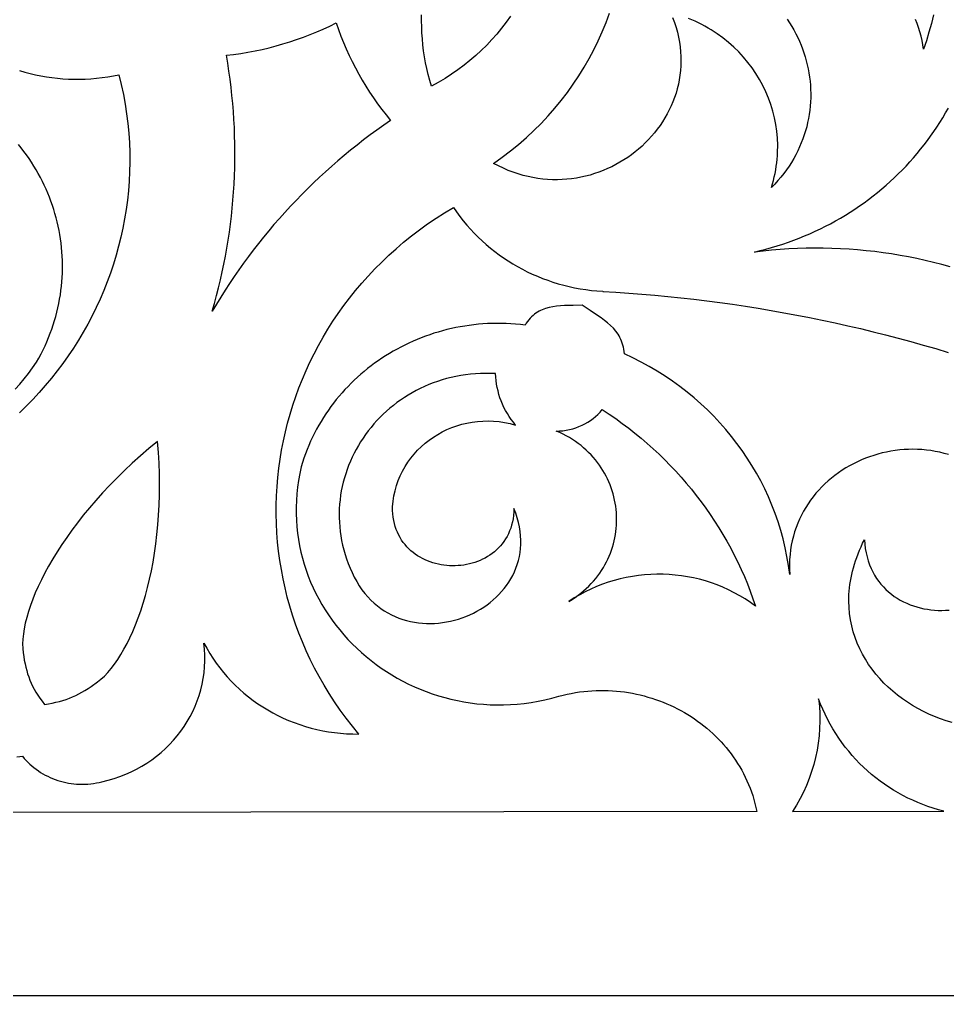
# Model space of a CAD drawing. Extents: x -118 to 118, y -118 to 119.
# Drawn here: x -43.9 to 18.2, y -117.8 to -52.6 of the extents above; entities that cross this region are included whole.
import ezdxf

# ---------------------------------------------------------------- set-up
doc = ezdxf.new("R2010")
doc.units = 0
doc.header["$MEASUREMENT"] = 0
doc.layers.get('0').update_dxf_attribs({"linetype": 'CONTINUOUS'})
doc.layers.add('LAYER_1', color=18, linetype='CONTINUOUS')

msp = doc.modelspace()

# ---------------------------------------------------------------- linework, layer by layer
msp.add_lwpolyline([(118.197, 49.317), (48.97, 118.544), (-48.931, 118.544), (-118.158, 49.317), (-118.158, -48.584), (-48.931, -117.811), (48.97, -117.811), (118.197, -48.584)], close=True)
at = {"layer": 'LAYER_1'}
for points in [[(-0.193, -52.426), (-0.07, -52.756), (0.037, -53.086), (0.129, -53.415), (0.205, -53.742), (0.266, -54.068), (0.313, -54.392), (0.345, -54.714), (0.363, -55.034), (0.368, -55.351), (0.359, -55.666), (0.336, -55.978), (0.301, -56.286), (0.253, -56.591), (0.192, -56.892), (0.119, -57.19), (0.035, -57.483), (-0.061, -57.772), (-0.169, -58.056), (-0.287, -58.336), (-0.417, -58.61), (-0.556, -58.879), (-0.706, -59.142), (-0.866, -59.4), (-1.035, -59.651), (-1.214, -59.896), (-1.402, -60.135), (-1.599, -60.367), (-1.804, -60.592), (-2.017, -60.809), (-2.238, -61.019), (-2.467, -61.222), (-2.703, -61.416), (-2.947, -61.602), (-3.197, -61.78), (-3.454, -61.949), (-3.717, -62.109), (-3.986, -62.26), (-4.261, -62.401), (-4.541, -62.533), (-4.826, -62.655), (-5.116, -62.767), (-5.411, -62.868), (-5.71, -62.959), (-6.013, -63.039), (-6.32, -63.108), (-6.63, -63.165), (-6.943, -63.211), (-7.259, -63.246), (-7.578, -63.268), (-7.9, -63.278), (-8.223, -63.275), (-8.548, -63.26), (-8.875, -63.231), (-9.202, -63.19), (-9.531, -63.135), (-9.861, -63.066), (-10.19, -62.983), (-10.52, -62.886), (-10.85, -62.775), (-11.179, -62.649), (-11.508, -62.508), (-11.835, -62.352), (-12.161, -62.181), (-11.588, -61.774), (-11.032, -61.351), (-10.493, -60.911), (-9.972, -60.457), (-9.469, -59.988), (-8.983, -59.504), (-8.516, -59.006), (-8.067, -58.496), (-7.637, -57.972), (-7.226, -57.436), (-6.834, -56.887), (-6.461, -56.328), (-6.108, -55.758), (-5.775, -55.177), (-5.462, -54.587), (-5.169, -53.987), (-4.897, -53.378), (-4.646, -52.761), (-4.416, -52.136)], [(-11.035, -52.344), (-11.325, -52.75), (-11.629, -53.146), (-11.947, -53.532), (-12.279, -53.908), (-12.625, -54.274), (-12.984, -54.628), (-13.357, -54.972), (-13.743, -55.303), (-14.141, -55.623), (-14.552, -55.93), (-14.976, -56.225), (-15.411, -56.506), (-15.859, -56.774), (-16.318, -57.027), (-16.432, -56.635), (-16.535, -56.241), (-16.628, -55.845), (-16.709, -55.448), (-16.78, -55.05), (-16.84, -54.652), (-16.889, -54.252), (-16.927, -53.852), (-16.955, -53.451), (-16.972, -53.051), (-16.979, -52.651), (-16.975, -52.25)], [(7.466, -52.545), (7.623, -52.78), (7.772, -53.019), (7.913, -53.262), (8.046, -53.509), (8.171, -53.759), (8.288, -54.013), (8.397, -54.269), (8.497, -54.529), (8.59, -54.791), (8.673, -55.056), (8.749, -55.323), (8.816, -55.593), (8.875, -55.864), (8.925, -56.136), (8.966, -56.41), (8.999, -56.686), (9.023, -56.962), (9.038, -57.239), (9.045, -57.516), (9.042, -57.794), (9.031, -58.072), (9.011, -58.35), (8.981, -58.628), (8.943, -58.905), (8.896, -59.182), (8.839, -59.457), (8.773, -59.731), (8.697, -60.004), (8.613, -60.276), (8.519, -60.546), (8.415, -60.813), (8.302, -61.079), (8.179, -61.342), (8.047, -61.602), (7.905, -61.86), (7.753, -62.114), (7.592, -62.365), (7.421, -62.613), (7.239, -62.857), (7.048, -63.097), (6.847, -63.333), (6.636, -63.564), (6.414, -63.791), (6.485, -63.556), (6.55, -63.32), (6.608, -63.083), (6.659, -62.847), (6.703, -62.611), (6.741, -62.374), (6.773, -62.138), (6.798, -61.903), (6.817, -61.667), (6.829, -61.432), (6.835, -60.964), (6.817, -60.499), (6.774, -60.037), (6.708, -59.581), (6.619, -59.129), (6.507, -58.684), (6.372, -58.245), (6.216, -57.814), (6.038, -57.391), (5.839, -56.978), (5.62, -56.574), (5.38, -56.182), (5.121, -55.8), (4.842, -55.431), (4.545, -55.075), (4.229, -54.733), (3.895, -54.405), (3.544, -54.092), (3.176, -53.796), (2.791, -53.516), (2.39, -53.254), (2.183, -53.13), (1.973, -53.011), (1.759, -52.896), (1.541, -52.786), (1.319, -52.681), (1.094, -52.581), (0.865, -52.487)], [(17.255, -52.254), (17.109, -52.833), (16.949, -53.41), (16.776, -53.983), (16.589, -54.554), (16.542, -54.253), (16.486, -53.957), (16.419, -53.666), (16.342, -53.38), (16.257, -53.099), (16.162, -52.824), (16.058, -52.555)], [(-43.875, -55.971), (-43.519, -56.075), (-43.161, -56.169), (-42.799, -56.253), (-42.435, -56.327), (-42.069, -56.39), (-41.701, -56.444), (-41.331, -56.487), (-40.96, -56.519), (-40.587, -56.541), (-40.214, -56.553), (-39.839, -56.553), (-39.464, -56.544), (-39.088, -56.523), (-38.713, -56.492), (-38.338, -56.45), (-37.963, -56.397), (-37.588, -56.333), (-37.215, -56.259), (-37.057, -56.913), (-36.919, -57.566), (-36.801, -58.219), (-36.702, -58.871), (-36.622, -59.521), (-36.561, -60.169), (-36.519, -60.816), (-36.496, -61.461), (-36.491, -62.103), (-36.504, -62.742), (-36.535, -63.378), (-36.584, -64.011), (-36.65, -64.641), (-36.733, -65.266), (-36.834, -65.888), (-36.952, -66.505), (-37.086, -67.117), (-37.237, -67.725), (-37.405, -68.327), (-37.588, -68.924), (-37.787, -69.515), (-38.002, -70.099), (-38.233, -70.678), (-38.479, -71.25), (-38.74, -71.815), (-39.016, -72.373), (-39.307, -72.923), (-39.612, -73.466), (-39.932, -74.001), (-40.265, -74.527), (-40.613, -75.045), (-40.974, -75.554), (-41.349, -76.054), (-41.737, -76.545), (-42.139, -77.026), (-42.553, -77.497), (-42.98, -77.958), (-43.419, -78.408), (-43.871, -78.848)], [(18.372, -69.089), (17.819, -68.938), (17.264, -68.797), (16.707, -68.665), (16.147, -68.544), (15.585, -68.432), (15.021, -68.33), (14.456, -68.237), (13.889, -68.154), (13.32, -68.082), (12.75, -68.019), (12.179, -67.966), (11.607, -67.922), (11.033, -67.889), (10.459, -67.866), (9.885, -67.852), (9.309, -67.849), (8.734, -67.855), (8.158, -67.872), (7.582, -67.898), (7.006, -67.935), (6.43, -67.982), (5.855, -68.039), (5.28, -68.106), (5.667, -68.014), (6.05, -67.915), (6.43, -67.809), (6.807, -67.697), (7.18, -67.577), (7.55, -67.451), (7.916, -67.319), (8.278, -67.179), (8.636, -67.034), (8.991, -66.881), (9.342, -66.723), (9.688, -66.558), (10.031, -66.388), (10.369, -66.211), (10.703, -66.028), (11.033, -65.839), (11.359, -65.645), (11.68, -65.445), (11.996, -65.239), (12.308, -65.027), (12.616, -64.81), (12.918, -64.588), (13.216, -64.36), (13.509, -64.127), (13.797, -63.889), (14.081, -63.646), (14.359, -63.398), (14.632, -63.144), (14.899, -62.886), (15.162, -62.624), (15.419, -62.356), (15.671, -62.084), (15.917, -61.807), (16.158, -61.526), (16.393, -61.241), (16.623, -60.951), (16.847, -60.657), (17.064, -60.359), (17.276, -60.057), (17.483, -59.751), (17.683, -59.441), (17.877, -59.127), (18.064, -58.81), (18.246, -58.489)], [(-44.151, -77.285), (-43.845, -76.946), (-43.549, -76.595), (-43.262, -76.231), (-42.986, -75.854), (-42.72, -75.464), (-42.568, -75.195), (-42.423, -74.924), (-42.286, -74.651), (-42.155, -74.376), (-42.032, -74.1), (-41.916, -73.822), (-41.806, -73.542), (-41.704, -73.261), (-41.609, -72.979), (-41.52, -72.696), (-41.439, -72.411), (-41.364, -72.126), (-41.296, -71.84), (-41.235, -71.552), (-41.181, -71.265), (-41.134, -70.976), (-41.093, -70.688), (-41.059, -70.399), (-41.032, -70.109), (-41.012, -69.82), (-40.998, -69.531), (-40.991, -69.241), (-40.99, -68.952), (-40.996, -68.664), (-41.009, -68.375), (-41.028, -68.088), (-41.054, -67.8), (-41.086, -67.514), (-41.125, -67.229), (-41.171, -66.944), (-41.222, -66.66), (-41.28, -66.378), (-41.345, -66.097), (-41.416, -65.817), (-41.493, -65.539), (-41.577, -65.263), (-41.666, -64.988), (-41.763, -64.715), (-41.865, -64.444), (-41.974, -64.175), (-42.089, -63.908), (-42.21, -63.643), (-42.337, -63.381), (-42.47, -63.121), (-42.61, -62.864), (-42.755, -62.609), (-42.907, -62.357), (-43.064, -62.109), (-43.228, -61.863), (-43.398, -61.62), (-43.573, -61.38), (-43.755, -61.144), (-43.942, -60.911)], [(-44.042, -101.854), (-43.855, -101.84), (-43.669, -101.82), (-43.552, -101.958), (-43.43, -102.093), (-43.304, -102.222), (-43.172, -102.346), (-43.037, -102.466), (-42.897, -102.58), (-42.753, -102.69), (-42.606, -102.794), (-42.454, -102.893), (-42.3, -102.986), (-42.141, -103.074), (-41.98, -103.157), (-41.816, -103.234), (-41.649, -103.305), (-41.479, -103.37), (-41.307, -103.43), (-41.132, -103.483), (-40.955, -103.531), (-40.777, -103.572), (-40.596, -103.608), (-40.414, -103.637), (-40.23, -103.659), (-40.045, -103.675), (-39.859, -103.685), (-39.672, -103.688), (-39.484, -103.685), (-39.296, -103.674), (-39.107, -103.657), (-38.918, -103.633), (-38.728, -103.601), (-38.539, -103.563), (-38.35, -103.517), (-37.94, -103.42), (-37.539, -103.304), (-37.148, -103.172), (-36.766, -103.024), (-36.394, -102.859), (-36.033, -102.679), (-35.683, -102.484), (-35.344, -102.275), (-35.016, -102.052), (-34.701, -101.815), (-34.397, -101.566), (-34.107, -101.304), (-33.829, -101.03), (-33.565, -100.745), (-33.315, -100.45), (-33.079, -100.143), (-32.857, -99.827), (-32.651, -99.502), (-32.459, -99.167), (-32.284, -98.825), (-32.124, -98.474), (-31.981, -98.117), (-31.854, -97.752), (-31.745, -97.381), (-31.653, -97.004), (-31.579, -96.622), (-31.524, -96.236), (-31.487, -95.845), (-31.469, -95.45), (-31.47, -95.052), (-31.491, -94.651), (-31.532, -94.247), (-31.344, -94.597), (-31.144, -94.938), (-30.932, -95.271), (-30.709, -95.594), (-30.475, -95.909), (-30.231, -96.215), (-29.976, -96.511), (-29.711, -96.798), (-29.436, -97.075), (-29.152, -97.342), (-28.859, -97.599), (-28.558, -97.845), (-28.247, -98.082), (-27.929, -98.307), (-27.603, -98.522), (-27.269, -98.725), (-26.929, -98.918), (-26.581, -99.099), (-26.227, -99.268), (-25.867, -99.426), (-25.5, -99.571), (-25.129, -99.705), (-24.751, -99.826), (-24.369, -99.934), (-23.983, -100.03), (-23.592, -100.113), (-23.197, -100.183), (-22.798, -100.24), (-22.396, -100.283), (-21.991, -100.312), (-21.584, -100.328), (-21.174, -100.33), (-21.606, -99.803), (-22.021, -99.268), (-22.418, -98.727), (-22.796, -98.178), (-23.157, -97.623), (-23.5, -97.061), (-23.825, -96.494), (-24.132, -95.92), (-24.422, -95.342), (-24.694, -94.759), (-24.948, -94.171), (-25.185, -93.579), (-25.404, -92.982), (-25.606, -92.383), (-25.791, -91.78), (-25.958, -91.174), (-26.109, -90.565), (-26.242, -89.954), (-26.357, -89.341), (-26.456, -88.727), (-26.538, -88.111), (-26.603, -87.494), (-26.651, -86.877), (-26.683, -86.259), (-26.697, -85.641), (-26.695, -85.024), (-26.676, -84.407), (-26.641, -83.792), (-26.589, -83.178), (-26.521, -82.565), (-26.436, -81.955), (-26.335, -81.346), (-26.218, -80.741), (-26.085, -80.139), (-25.935, -79.54), (-25.77, -78.944), (-25.588, -78.353), (-25.39, -77.766), (-25.177, -77.184), (-24.947, -76.606), (-24.702, -76.035), (-24.441, -75.468), (-24.165, -74.908), (-23.873, -74.354), (-23.565, -73.807), (-23.242, -73.267), (-22.903, -72.734), (-22.549, -72.209), (-22.18, -71.692), (-21.795, -71.183), (-21.396, -70.683), (-20.981, -70.192), (-20.551, -69.71), (-20.106, -69.238), (-19.646, -68.776), (-19.171, -68.324), (-18.682, -67.883), (-18.177, -67.453), (-17.658, -67.034), (-17.125, -66.627), (-16.576, -66.232), (-16.013, -65.849), (-15.436, -65.479), (-14.844, -65.122), (-14.634, -65.427), (-14.415, -65.726), (-14.188, -66.017), (-13.953, -66.301), (-13.709, -66.577), (-13.458, -66.845), (-13.199, -67.106), (-12.932, -67.359), (-12.659, -67.603), (-12.378, -67.84), (-12.091, -68.068), (-11.797, -68.288), (-11.497, -68.499), (-11.19, -68.702), (-10.878, -68.895), (-10.56, -69.08), (-10.237, -69.256), (-9.908, -69.423), (-9.574, -69.581), (-9.235, -69.729), (-8.892, -69.868), (-8.544, -69.997), (-8.192, -70.116), (-7.836, -70.226), (-7.476, -70.325), (-7.112, -70.415), (-6.746, -70.494), (-6.376, -70.563), (-6.003, -70.622), (-5.627, -70.67), (-5.249, -70.707), (-4.868, -70.734), (-4.857, -70.738), (-3.985, -70.789), (-3.114, -70.849), (-2.244, -70.916), (-1.374, -70.991), (-0.506, -71.074), (0.361, -71.164), (1.227, -71.262), (2.092, -71.368), (2.956, -71.481), (3.819, -71.602), (4.68, -71.731), (5.54, -71.867), (6.399, -72.011), (7.256, -72.162), (8.111, -72.321), (8.965, -72.488), (9.817, -72.662), (10.668, -72.843), (11.517, -73.033), (12.364, -73.229), (13.209, -73.434), (14.052, -73.645), (14.894, -73.865), (15.733, -74.091), (16.57, -74.326), (17.405, -74.567), (18.238, -74.816)], [(18.254, -81.649), (17.961, -81.566), (17.667, -81.494), (17.371, -81.434), (17.074, -81.385), (16.776, -81.347), (16.478, -81.319), (16.18, -81.303), (15.882, -81.297), (15.585, -81.302), (15.288, -81.317), (14.992, -81.342), (14.698, -81.377), (14.406, -81.422), (14.115, -81.478), (13.827, -81.543), (13.542, -81.617), (13.26, -81.701), (12.98, -81.795), (12.705, -81.898), (12.433, -82.01), (12.166, -82.13), (11.903, -82.26), (11.644, -82.399), (11.391, -82.546), (11.144, -82.701), (10.902, -82.865), (10.666, -83.038), (10.437, -83.218), (10.214, -83.406), (9.998, -83.602), (9.789, -83.806), (9.589, -84.018), (9.395, -84.237), (9.211, -84.464), (9.034, -84.697), (8.867, -84.938), (8.709, -85.186), (8.56, -85.441), (8.421, -85.702), (8.291, -85.97), (8.173, -86.245), (8.065, -86.526), (7.968, -86.813), (7.882, -87.106), (7.808, -87.405), (7.746, -87.711), (7.696, -88.021), (7.658, -88.338), (7.634, -88.66), (7.622, -88.987), (7.624, -89.32), (7.64, -89.658), (7.558, -89.058), (7.456, -88.464), (7.335, -87.875), (7.195, -87.292), (7.035, -86.716), (6.857, -86.147), (6.661, -85.584), (6.447, -85.03), (6.214, -84.483), (5.965, -83.944), (5.697, -83.414), (5.413, -82.893), (5.113, -82.381), (4.795, -81.879), (4.462, -81.387), (4.113, -80.905), (3.748, -80.434), (3.367, -79.974), (2.972, -79.526), (2.562, -79.09), (2.137, -78.666), (1.698, -78.255), (1.245, -77.856), (0.778, -77.471), (0.298, -77.1), (-0.195, -76.743), (-0.701, -76.4), (-1.22, -76.072), (-1.751, -75.76), (-2.294, -75.462), (-2.849, -75.181), (-3.415, -74.916), (-3.431, -74.76), (-3.454, -74.61), (-3.482, -74.466), (-3.517, -74.328), (-3.557, -74.195), (-3.603, -74.068), (-3.655, -73.946), (-3.712, -73.829), (-3.774, -73.716), (-3.841, -73.607), (-3.989, -73.4), (-4.155, -73.206), (-4.338, -73.023), (-4.536, -72.848), (-4.748, -72.679), (-4.973, -72.514), (-5.208, -72.35), (-5.707, -72.016), (-6.235, -71.66), (-6.852, -71.672), (-7.426, -71.688), (-7.698, -71.704), (-7.96, -71.729), (-8.212, -71.764), (-8.454, -71.813), (-8.686, -71.878), (-8.909, -71.962), (-9.017, -72.011), (-9.123, -72.066), (-9.226, -72.127), (-9.328, -72.195), (-9.427, -72.268), (-9.523, -72.349), (-9.618, -72.437), (-9.71, -72.532), (-9.801, -72.635), (-9.889, -72.746), (-9.975, -72.865), (-10.059, -72.994), (-10.375, -72.957), (-10.69, -72.927), (-11.005, -72.905), (-11.319, -72.889), (-11.632, -72.881), (-11.944, -72.879), (-12.255, -72.884), (-12.564, -72.896), (-12.873, -72.915), (-13.18, -72.94), (-13.485, -72.972), (-13.789, -73.01), (-14.091, -73.054), (-14.392, -73.105), (-14.69, -73.163), (-14.987, -73.226), (-15.281, -73.296), (-15.573, -73.372), (-15.863, -73.454), (-16.151, -73.542), (-16.436, -73.636), (-16.719, -73.736), (-16.999, -73.842), (-17.276, -73.954), (-17.551, -74.071), (-17.823, -74.194), (-18.091, -74.323), (-18.357, -74.457), (-18.619, -74.596), (-18.878, -74.741), (-19.133, -74.891), (-19.385, -75.047), (-19.634, -75.208), (-19.878, -75.374), (-20.119, -75.545), (-20.356, -75.721), (-20.589, -75.903), (-20.818, -76.089), (-21.043, -76.28), (-21.264, -76.476), (-21.48, -76.676), (-21.692, -76.881), (-21.899, -77.091), (-22.102, -77.306), (-22.299, -77.525), (-22.492, -77.748), (-22.68, -77.976), (-22.863, -78.208), (-23.041, -78.445), (-23.214, -78.685), (-23.381, -78.93), (-23.543, -79.179), (-23.7, -79.432), (-23.851, -79.689), (-23.996, -79.95), (-24.135, -80.214), (-24.269, -80.483), (-24.396, -80.755), (-24.518, -81.031), (-24.633, -81.31), (-24.742, -81.593), (-24.845, -81.88), (-24.941, -82.17), (-25.031, -82.463), (-25.128, -82.919), (-25.209, -83.374), (-25.273, -83.826), (-25.32, -84.276), (-25.351, -84.722), (-25.366, -85.166), (-25.366, -85.607), (-25.35, -86.044), (-25.319, -86.477), (-25.272, -86.906), (-25.211, -87.331), (-25.136, -87.752), (-25.047, -88.168), (-24.943, -88.579), (-24.826, -88.985), (-24.696, -89.386), (-24.552, -89.781), (-24.396, -90.171), (-24.227, -90.554), (-24.046, -90.931), (-23.852, -91.302), (-23.647, -91.666), (-23.43, -92.022), (-23.202, -92.372), (-22.963, -92.714), (-22.713, -93.049), (-22.452, -93.376), (-22.182, -93.694), (-21.901, -94.005), (-21.611, -94.306), (-21.311, -94.599), (-21.001, -94.883), (-20.683, -95.158), (-20.357, -95.423), (-20.021, -95.678), (-19.678, -95.923), (-19.326, -96.158), (-18.967, -96.383), (-18.601, -96.597), (-18.227, -96.8), (-17.847, -96.992), (-17.46, -97.173), (-17.066, -97.342), (-16.667, -97.499), (-16.261, -97.644), (-15.85, -97.777), (-15.434, -97.898), (-15.013, -98.005), (-14.587, -98.1), (-14.156, -98.181), (-13.721, -98.249), (-13.282, -98.304), (-12.839, -98.344), (-12.393, -98.37), (-11.944, -98.382), (-11.491, -98.38), (-11.036, -98.362), (-10.578, -98.33), (-10.118, -98.282), (-9.657, -98.218), (-9.193, -98.139), (-8.728, -98.044), (-8.262, -97.932), (-7.795, -97.805), (-7.52, -97.733), (-7.244, -97.669), (-6.968, -97.612), (-6.692, -97.563), (-6.416, -97.521), (-6.139, -97.487), (-5.864, -97.459), (-5.588, -97.438), (-5.313, -97.425), (-5.039, -97.418), (-4.765, -97.419), (-4.492, -97.426), (-4.22, -97.44), (-3.95, -97.46), (-3.68, -97.488), (-3.412, -97.521), (-3.145, -97.562), (-2.88, -97.608), (-2.617, -97.661), (-2.355, -97.72), (-2.096, -97.786), (-1.838, -97.857), (-1.583, -97.935), (-1.33, -98.019), (-1.08, -98.108), (-0.832, -98.204), (-0.587, -98.305), (-0.345, -98.412), (-0.105, -98.524), (0.131, -98.642), (0.364, -98.766), (0.593, -98.895), (0.82, -99.03), (1.042, -99.17), (1.261, -99.315), (1.476, -99.465), (1.687, -99.621), (1.894, -99.781), (2.097, -99.947), (2.296, -100.117), (2.49, -100.292), (2.679, -100.472), (2.864, -100.657), (3.044, -100.846), (3.219, -101.04), (3.389, -101.239), (3.553, -101.441), (3.713, -101.649), (3.867, -101.86), (4.015, -102.076), (4.158, -102.296), (4.295, -102.52), (4.426, -102.748), (4.55, -102.98), (4.669, -103.216), (4.781, -103.456), (4.887, -103.699), (4.987, -103.946), (5.079, -104.197), (5.165, -104.452), (5.244, -104.709), (5.316, -104.971), (5.381, -105.235), (5.438, -105.503), (-45.328, -105.585)], [(18.509, -99.554), (18.111, -99.439), (17.718, -99.309), (17.331, -99.163), (16.951, -99.002), (16.577, -98.826), (16.212, -98.635), (15.855, -98.43), (15.507, -98.212), (15.17, -97.979), (14.843, -97.734), (14.528, -97.476), (14.224, -97.205), (13.934, -96.922), (13.656, -96.627), (13.394, -96.32), (13.146, -96.003), (12.913, -95.674), (12.697, -95.335), (12.499, -94.986), (12.317, -94.627), (12.155, -94.258), (12.011, -93.88), (11.887, -93.493), (11.784, -93.098), (11.702, -92.695), (11.642, -92.284), (11.605, -91.865), (11.591, -91.439), (11.601, -91.006), (11.616, -90.788), (11.636, -90.567), (11.663, -90.345), (11.697, -90.122), (11.737, -89.897), (11.784, -89.671), (11.837, -89.443), (11.897, -89.214), (11.964, -88.984), (12.038, -88.752), (12.119, -88.519), (12.208, -88.285), (12.303, -88.05), (12.406, -87.814), (12.517, -87.577), (12.635, -87.339), (12.657, -87.644), (12.694, -87.938), (12.745, -88.222), (12.809, -88.496), (12.886, -88.76), (12.975, -89.013), (13.076, -89.256), (13.188, -89.489), (13.311, -89.711), (13.444, -89.924), (13.588, -90.126), (13.74, -90.318), (13.902, -90.5), (14.072, -90.672), (14.251, -90.833), (14.437, -90.985), (14.63, -91.126), (14.829, -91.258), (15.035, -91.38), (15.246, -91.491), (15.463, -91.593), (15.684, -91.685), (15.91, -91.767), (16.139, -91.838), (16.372, -91.901), (16.607, -91.953), (16.845, -91.995), (17.084, -92.028), (17.325, -92.051), (17.567, -92.064), (17.81, -92.067), (18.052, -92.061), (18.294, -92.045)]]:
    msp.add_lwpolyline(points, dxfattribs=at)
for points in [[(-22.683, -52.787), (-22.531, -53.229), (-22.369, -53.668), (-22.197, -54.102), (-22.014, -54.533), (-21.821, -54.959), (-21.618, -55.38), (-21.405, -55.797), (-21.182, -56.208), (-20.95, -56.615), (-20.707, -57.017), (-20.455, -57.413), (-20.194, -57.804), (-19.923, -58.189), (-19.643, -58.568), (-19.353, -58.941), (-19.054, -59.308), (-19.512, -59.626), (-19.964, -59.949), (-20.412, -60.278), (-20.854, -60.613), (-21.292, -60.953), (-21.724, -61.299), (-22.151, -61.65), (-22.572, -62.007), (-22.989, -62.369), (-23.4, -62.737), (-23.805, -63.11), (-24.206, -63.488), (-24.6, -63.872), (-24.989, -64.26), (-25.373, -64.654), (-25.75, -65.052), (-26.122, -65.456), (-26.488, -65.864), (-26.849, -66.277), (-27.203, -66.695), (-27.551, -67.118), (-27.894, -67.545), (-28.23, -67.977), (-28.561, -68.413), (-28.885, -68.854), (-29.202, -69.3), (-29.514, -69.75), (-29.819, -70.204), (-30.118, -70.662), (-30.411, -71.125), (-30.697, -71.591), (-30.976, -72.062), (-30.826, -71.54), (-30.685, -71.017), (-30.551, -70.492), (-30.425, -69.965), (-30.306, -69.437), (-30.196, -68.908), (-30.093, -68.378), (-29.998, -67.846), (-29.911, -67.313), (-29.831, -66.779), (-29.76, -66.245), (-29.696, -65.709), (-29.64, -65.173), (-29.591, -64.636), (-29.55, -64.099), (-29.517, -63.561), (-29.492, -63.022), (-29.474, -62.484), (-29.464, -61.945), (-29.461, -61.406), (-29.467, -60.866), (-29.48, -60.327), (-29.5, -59.788), (-29.528, -59.249), (-29.564, -58.711), (-29.607, -58.172), (-29.658, -57.635), (-29.717, -57.097), (-29.783, -56.56), (-29.857, -56.024), (-29.938, -55.489), (-30.027, -54.955), (-29.547, -54.896), (-29.068, -54.828), (-28.592, -54.748), (-28.118, -54.659), (-27.647, -54.558), (-27.178, -54.448), (-26.712, -54.327), (-26.25, -54.196), (-25.79, -54.055), (-25.334, -53.904), (-24.882, -53.743), (-24.434, -53.572), (-23.99, -53.39), (-23.55, -53.199), (-23.114, -52.998)], [(-18.918, -85.138), (-18.884, -84.771), (-18.829, -84.413), (-18.752, -84.062), (-18.656, -83.72), (-18.54, -83.388), (-18.406, -83.065), (-18.253, -82.753), (-18.083, -82.451), (-17.897, -82.161), (-17.695, -81.883), (-17.478, -81.616), (-17.246, -81.362), (-17, -81.122), (-16.742, -80.895), (-16.471, -80.682), (-16.189, -80.484), (-15.896, -80.3), (-15.593, -80.132), (-15.281, -79.981), (-14.96, -79.845), (-14.63, -79.727), (-14.294, -79.626), (-13.951, -79.543), (-13.602, -79.478), (-13.248, -79.432), (-12.89, -79.405), (-12.528, -79.398), (-12.163, -79.412), (-11.796, -79.446), (-11.428, -79.501), (-11.058, -79.578), (-10.689, -79.677), (-10.84, -79.492), (-10.983, -79.302), (-11.118, -79.106), (-11.243, -78.906), (-11.36, -78.702), (-11.468, -78.493), (-11.566, -78.28), (-11.655, -78.064), (-11.735, -77.844), (-11.806, -77.622), (-11.867, -77.396), (-11.918, -77.168), (-11.96, -76.938), (-11.992, -76.706), (-12.013, -76.472), (-12.025, -76.237), (-12.37, -76.223), (-12.711, -76.22), (-13.049, -76.228), (-13.383, -76.246), (-13.713, -76.275), (-14.04, -76.314), (-14.362, -76.363), (-14.681, -76.422), (-14.995, -76.491), (-15.305, -76.569), (-15.61, -76.657), (-15.911, -76.754), (-16.206, -76.859), (-16.497, -76.973), (-16.783, -77.096), (-17.063, -77.227), (-17.338, -77.366), (-17.607, -77.514), (-17.871, -77.668), (-18.129, -77.831), (-18.381, -78.001), (-18.627, -78.178), (-18.867, -78.362), (-19.1, -78.553), (-19.327, -78.75), (-19.547, -78.954), (-19.761, -79.164), (-19.967, -79.38), (-20.167, -79.602), (-20.359, -79.829), (-20.544, -80.062), (-20.722, -80.3), (-20.891, -80.544), (-21.054, -80.792), (-21.208, -81.044), (-21.354, -81.302), (-21.492, -81.563), (-21.622, -81.829), (-21.743, -82.098), (-21.856, -82.372), (-21.96, -82.649), (-22.055, -82.929), (-22.141, -83.212), (-22.218, -83.498), (-22.286, -83.787), (-22.345, -84.079), (-22.393, -84.372), (-22.432, -84.668), (-22.462, -84.966), (-22.481, -85.266), (-22.49, -85.568), (-22.489, -85.87), (-22.478, -86.174), (-22.456, -86.479), (-22.423, -86.785), (-22.38, -87.092), (-22.325, -87.399), (-22.26, -87.706), (-22.183, -88.013), (-22.095, -88.32), (-21.996, -88.627), (-21.885, -88.933), (-21.762, -89.239), (-21.627, -89.543), (-21.476, -89.851), (-21.315, -90.143), (-21.144, -90.42), (-20.964, -90.681), (-20.775, -90.926), (-20.577, -91.156), (-20.371, -91.372), (-20.158, -91.572), (-19.937, -91.758), (-19.71, -91.93), (-19.477, -92.088), (-19.238, -92.231), (-18.994, -92.361), (-18.746, -92.477), (-18.493, -92.58), (-18.236, -92.669), (-17.977, -92.746), (-17.714, -92.81), (-17.449, -92.861), (-17.182, -92.899), (-16.914, -92.926), (-16.645, -92.94), (-16.375, -92.943), (-16.106, -92.934), (-15.837, -92.913), (-15.569, -92.881), (-15.303, -92.838), (-15.038, -92.784), (-14.776, -92.72), (-14.517, -92.645), (-14.261, -92.56), (-14.009, -92.464), (-13.761, -92.359), (-13.518, -92.244), (-13.28, -92.12), (-13.048, -91.986), (-12.823, -91.843), (-12.604, -91.691), (-12.392, -91.531), (-12.187, -91.361), (-11.991, -91.184), (-11.803, -90.998), (-11.625, -90.805), (-11.456, -90.603), (-11.297, -90.394), (-11.148, -90.178), (-11.01, -89.954), (-10.884, -89.724), (-10.77, -89.486), (-10.668, -89.242), (-10.578, -88.992), (-10.503, -88.736), (-10.44, -88.473), (-10.393, -88.205), (-10.359, -87.931), (-10.342, -87.651), (-10.339, -87.366), (-10.353, -87.076), (-10.384, -86.782), (-10.431, -86.483), (-10.497, -86.179), (-10.58, -85.871), (-10.682, -85.559), (-10.802, -85.243), (-10.812, -85.482), (-10.832, -85.714), (-10.864, -85.938), (-10.906, -86.154), (-10.959, -86.363), (-11.021, -86.564), (-11.094, -86.757), (-11.175, -86.942), (-11.265, -87.12), (-11.364, -87.29), (-11.47, -87.452), (-11.584, -87.606), (-11.706, -87.753), (-11.835, -87.892), (-11.97, -88.024), (-12.111, -88.148), (-12.258, -88.264), (-12.411, -88.372), (-12.569, -88.473), (-12.731, -88.566), (-12.898, -88.651), (-13.069, -88.729), (-13.243, -88.799), (-13.421, -88.861), (-13.602, -88.916), (-13.785, -88.963), (-13.97, -89.002), (-14.157, -89.034), (-14.345, -89.059), (-14.534, -89.075), (-14.724, -89.084), (-14.915, -89.085), (-15.105, -89.079), (-15.294, -89.065), (-15.483, -89.044), (-15.671, -89.015), (-15.857, -88.978), (-16.041, -88.934), (-16.222, -88.882), (-16.401, -88.823), (-16.577, -88.756), (-16.749, -88.681), (-16.918, -88.599), (-17.082, -88.51), (-17.242, -88.413), (-17.397, -88.308), (-17.547, -88.196), (-17.691, -88.076), (-17.829, -87.949), (-17.96, -87.814), (-18.085, -87.671), (-18.202, -87.522), (-18.312, -87.364), (-18.414, -87.199), (-18.508, -87.027), (-18.593, -86.847), (-18.669, -86.66), (-18.736, -86.465), (-18.793, -86.262), (-18.84, -86.052), (-18.876, -85.835), (-18.901, -85.61), (-18.916, -85.378)], [(-7.971, -80.076), (-7.747, -80.07), (-7.524, -80.051), (-7.303, -80.021), (-7.085, -79.978), (-6.87, -79.923), (-6.659, -79.858), (-6.453, -79.781), (-6.251, -79.693), (-6.056, -79.596), (-5.866, -79.487), (-5.684, -79.369), (-5.508, -79.242), (-5.341, -79.105), (-5.183, -78.959), (-5.034, -78.804), (-4.895, -78.64), (-4.442, -78.939), (-3.997, -79.247), (-3.56, -79.563), (-3.13, -79.887), (-2.708, -80.22), (-2.294, -80.561), (-1.887, -80.909), (-1.489, -81.265), (-1.099, -81.629), (-0.718, -82.001), (-0.345, -82.379), (0.02, -82.765), (0.376, -83.158), (0.723, -83.558), (1.061, -83.965), (1.391, -84.378), (1.711, -84.798), (2.022, -85.224), (2.324, -85.657), (2.617, -86.096), (2.9, -86.54), (3.173, -86.99), (3.437, -87.447), (3.691, -87.908), (3.934, -88.375), (4.168, -88.848), (4.392, -89.325), (4.606, -89.807), (4.809, -90.295), (5.001, -90.787), (5.183, -91.283), (5.355, -91.784), (5.01, -91.536), (4.657, -91.303), (4.297, -91.085), (3.929, -90.883), (3.556, -90.696), (3.177, -90.524), (2.792, -90.367), (2.402, -90.226), (2.008, -90.1), (1.61, -89.989), (1.208, -89.894), (0.804, -89.814), (0.397, -89.75), (-0.011, -89.7), (-0.421, -89.667), (-0.833, -89.649), (-1.244, -89.646), (-1.655, -89.658), (-2.066, -89.686), (-2.476, -89.73), (-2.884, -89.789), (-3.29, -89.864), (-3.694, -89.954), (-4.095, -90.059), (-4.492, -90.18), (-4.885, -90.317), (-5.273, -90.469), (-5.656, -90.637), (-6.034, -90.82), (-6.406, -91.019), (-6.771, -91.234), (-7.13, -91.464), (-6.917, -91.334), (-6.711, -91.198), (-6.513, -91.056), (-6.323, -90.91), (-6.14, -90.759), (-5.964, -90.603), (-5.796, -90.442), (-5.635, -90.277), (-5.481, -90.108), (-5.335, -89.936), (-5.196, -89.759), (-5.065, -89.579), (-4.94, -89.395), (-4.823, -89.209), (-4.714, -89.019), (-4.612, -88.826), (-4.516, -88.631), (-4.429, -88.434), (-4.348, -88.234), (-4.274, -88.033), (-4.208, -87.829), (-4.149, -87.624), (-4.097, -87.417), (-4.053, -87.21), (-4.015, -87.001), (-3.985, -86.791), (-3.961, -86.581), (-3.945, -86.37), (-3.936, -86.159), (-3.934, -85.947), (-3.939, -85.736), (-3.951, -85.525), (-3.97, -85.315), (-3.996, -85.105), (-4.029, -84.896), (-4.069, -84.688), (-4.116, -84.482), (-4.17, -84.277), (-4.231, -84.073), (-4.299, -83.871), (-4.374, -83.672), (-4.456, -83.474), (-4.544, -83.279), (-4.64, -83.087), (-4.742, -82.897), (-4.851, -82.71), (-4.967, -82.527), (-5.09, -82.347), (-5.22, -82.17), (-5.356, -81.997), (-5.499, -81.828), (-5.649, -81.663), (-5.806, -81.503), (-5.969, -81.347), (-6.14, -81.195), (-6.316, -81.049), (-6.5, -80.907), (-6.69, -80.771), (-6.887, -80.641), (-7.091, -80.516), (-7.301, -80.397), (-7.517, -80.284), (-7.741, -80.177)], [(-34.639, -80.768), (-35.222, -81.249), (-35.785, -81.735), (-36.328, -82.225), (-36.853, -82.719), (-37.359, -83.215), (-37.845, -83.712), (-38.312, -84.211), (-38.76, -84.71), (-39.189, -85.209), (-39.598, -85.707), (-39.988, -86.202), (-40.358, -86.696), (-40.709, -87.186), (-41.04, -87.671), (-41.352, -88.153), (-41.644, -88.628), (-41.916, -89.098), (-42.169, -89.56), (-42.402, -90.015), (-42.616, -90.462), (-42.809, -90.899), (-42.983, -91.326), (-43.137, -91.743), (-43.271, -92.148), (-43.385, -92.542), (-43.479, -92.922), (-43.553, -93.289), (-43.607, -93.642), (-43.641, -93.98), (-43.655, -94.302), (-43.648, -94.608), (-43.621, -94.896), (-43.585, -95.152), (-43.544, -95.398), (-43.497, -95.636), (-43.445, -95.865), (-43.387, -96.088), (-43.322, -96.305), (-43.25, -96.517), (-43.171, -96.725), (-43.083, -96.929), (-42.987, -97.132), (-42.881, -97.333), (-42.766, -97.533), (-42.641, -97.734), (-42.505, -97.937), (-42.357, -98.142), (-42.199, -98.35), (-41.933, -98.31), (-41.678, -98.263), (-41.433, -98.211), (-41.196, -98.153), (-40.967, -98.088), (-40.744, -98.015), (-40.527, -97.936), (-40.314, -97.849), (-40.104, -97.755), (-39.897, -97.652), (-39.692, -97.541), (-39.487, -97.421), (-39.281, -97.293), (-39.074, -97.155), (-38.65, -96.851), (-38.419, -96.665), (-38.19, -96.453), (-37.963, -96.215), (-37.739, -95.953), (-37.518, -95.667), (-37.301, -95.357), (-37.088, -95.023), (-36.88, -94.668), (-36.677, -94.29), (-36.479, -93.891), (-36.288, -93.471), (-36.104, -93.03), (-35.927, -92.57), (-35.758, -92.09), (-35.598, -91.591), (-35.446, -91.075), (-35.303, -90.54), (-35.17, -89.989), (-35.048, -89.42), (-34.937, -88.836), (-34.837, -88.236), (-34.749, -87.622), (-34.674, -86.992), (-34.611, -86.349), (-34.562, -85.693), (-34.527, -85.023), (-34.506, -84.342), (-34.501, -83.648), (-34.511, -82.944), (-34.537, -82.228), (-34.58, -81.503)], [(17.935, -105.488), (17.578, -105.394), (17.226, -105.288), (16.878, -105.173), (16.535, -105.047), (16.196, -104.911), (15.862, -104.764), (15.534, -104.609), (15.21, -104.443), (14.892, -104.268), (14.58, -104.084), (14.274, -103.89), (13.974, -103.687), (13.68, -103.476), (13.393, -103.256), (13.112, -103.027), (12.839, -102.79), (12.572, -102.544), (12.313, -102.291), (12.061, -102.03), (11.818, -101.76), (11.582, -101.484), (11.354, -101.199), (11.135, -100.908), (10.924, -100.609), (10.722, -100.303), (10.528, -99.991), (10.345, -99.671), (10.17, -99.346), (10.005, -99.013), (9.85, -98.675), (9.704, -98.33), (9.569, -97.98), (9.62, -98.475), (9.649, -98.971), (9.655, -99.465), (9.64, -99.958), (9.603, -100.449), (9.545, -100.937), (9.465, -101.421), (9.364, -101.901), (9.243, -102.376), (9.1, -102.846), (8.938, -103.309), (8.754, -103.765), (8.551, -104.213), (8.327, -104.653), (8.084, -105.083), (7.821, -105.504)]]:
    msp.add_lwpolyline(points, close=True, dxfattribs=at)

doc.saveas('drawing.dxf')
